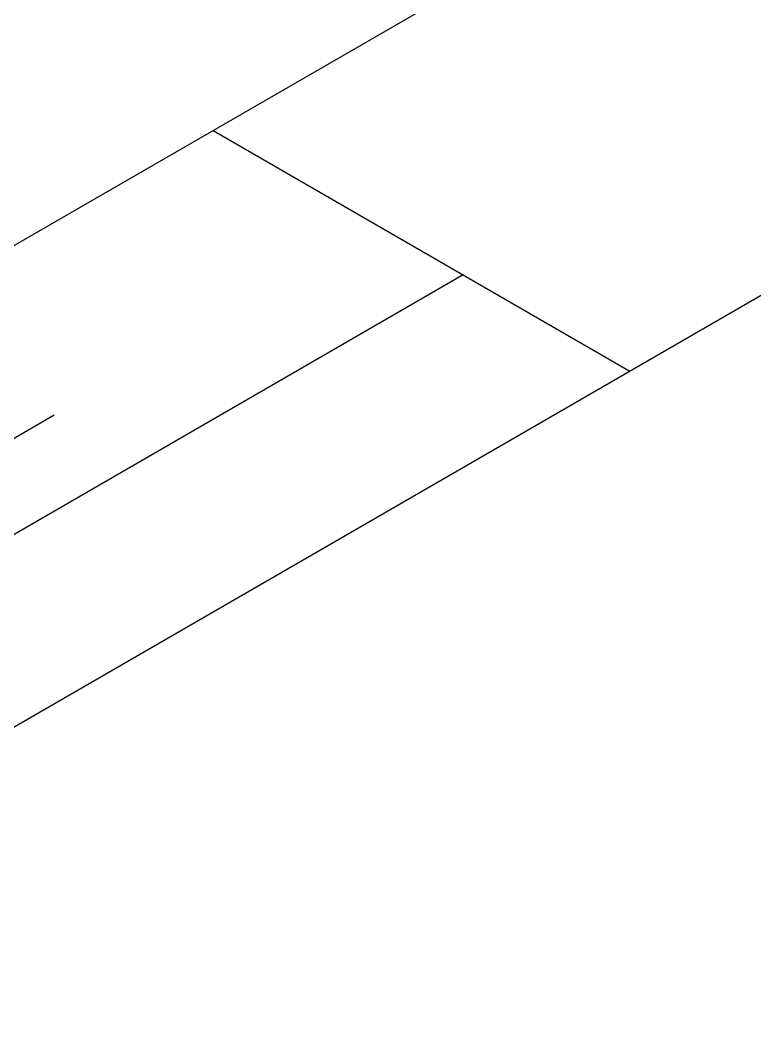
# Model space of a CAD drawing. Header units: millimetres. Extents: x 474.7 to 528.3, y 13.1 to 23.5.
# Drawn here: x 483.9018 to 484.0888, y 13.9043 to 14.1616 of the extents above; entities that cross this region are included whole.
import ezdxf

# ---------------------------------------------------------------- set-up
doc = ezdxf.new("R2010")
doc.units = ezdxf.units.MM
doc.header["$LTSCALE"] = 2.5
doc.linetypes.add('HIDDEN2', pattern=[0.1875, 0.125, -0.0625])
doc.layers.add('I-ARQ', color=8, linetype='Continuous')

msp = doc.modelspace()

# ---------------------------------------------------------------- linework, layer by layer
at = {"layer": 'I-ARQ', "extrusion": (0, 0.816497, 0.57735)}
for p, q in [((486.7493, 15.62676, 9.80774), (483.47009, 13.73351, 12.4852)), ((486.14253, 15.39891, 10.12996), (483.36403, 13.79475, 12.3986))]:
    msp.add_line(p, q, dxfattribs=at)
at = {"layer": 'I-ARQ', "linetype": 'HIDDEN2', "extrusion": (0, 0.816497, 0.57735)}
for p, q in [((483.95093, 14.13359, 11.9194), (484.05699, 14.07235, 12.006)), ((483.6398, 13.90497, 12.24271), (483.99335, 14.1091, 11.95404)), ((484.01457, 14.09685, 11.97136), (483.66101, 13.89273, 12.26003))]:
    msp.add_line(p, q, dxfattribs=at)

doc.saveas('drawing.dxf')
